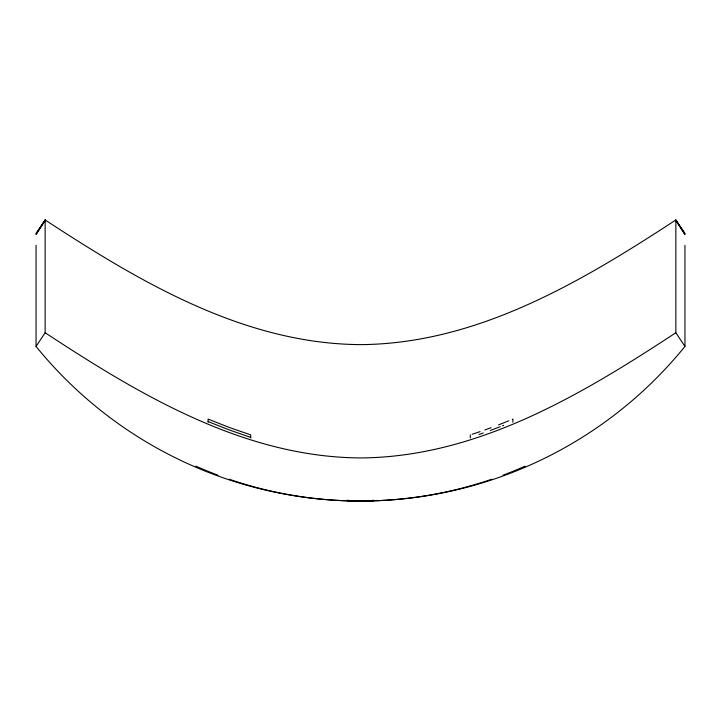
<?xml version="1.0" encoding="UTF-8"?>
<svg xmlns="http://www.w3.org/2000/svg" width="721" height="721" viewBox="0 0 721 721"><rect width="100%" height="100%" fill="white"/><g stroke="black" fill="none" stroke-linecap="round" stroke-linejoin="round"><path stroke-width="1.08" d="M373.154 499.968L372.955 500.834L348.045 500.834L347.846 499.968M36.05 346.431L45.144 332.741L45.144 219.959C139.73 281.839 243.968 343.872 360.5 344.62C477.032 343.872 581.27 281.839 675.856 219.959L684.95 233.595L675.856 220.401L684.95 234.46L675.856 219.959L675.856 332.741L684.95 346.431A417.738 417.738 0 0 1 36.05 346.431L36.05 245.32M675.856 332.741C581.333 394.838 477.131 457.186 360.5 457.934C243.869 457.186 139.667 394.838 45.144 332.741M512.352 419.316L512.892 419.09L512.892 422.308M508.828 420.776L506.854 421.587M506.07 421.902L498.581 424.867M503.7 425.336L502.519 425.805M500.158 426.733L490.325 430.464M491.109 427.697L484.818 429.968M483.25 433.006L478.933 434.502M480.114 431.609L472.147 434.267M250.71 437.35L249.096 436.836M248.727 436.71L228.71 429.734L208.108 421.569M684.95 245.32L684.95 346.431M470.29 434.862L470.29 437.944M250.71 437.944L250.71 434.862L229.891 427.697L208.108 419.09L208.108 422.308M525.095 466.172A405.941 405.941 0 0 1 502.988 475.211M491.776 479.222A405.941 405.941 0 0 1 229.224 479.222M218.012 475.211A405.941 405.941 0 0 1 195.905 466.172M45.144 219.959L36.05 234.46L45.144 220.401L36.05 233.595L45.144 219.959"/></g></svg>
